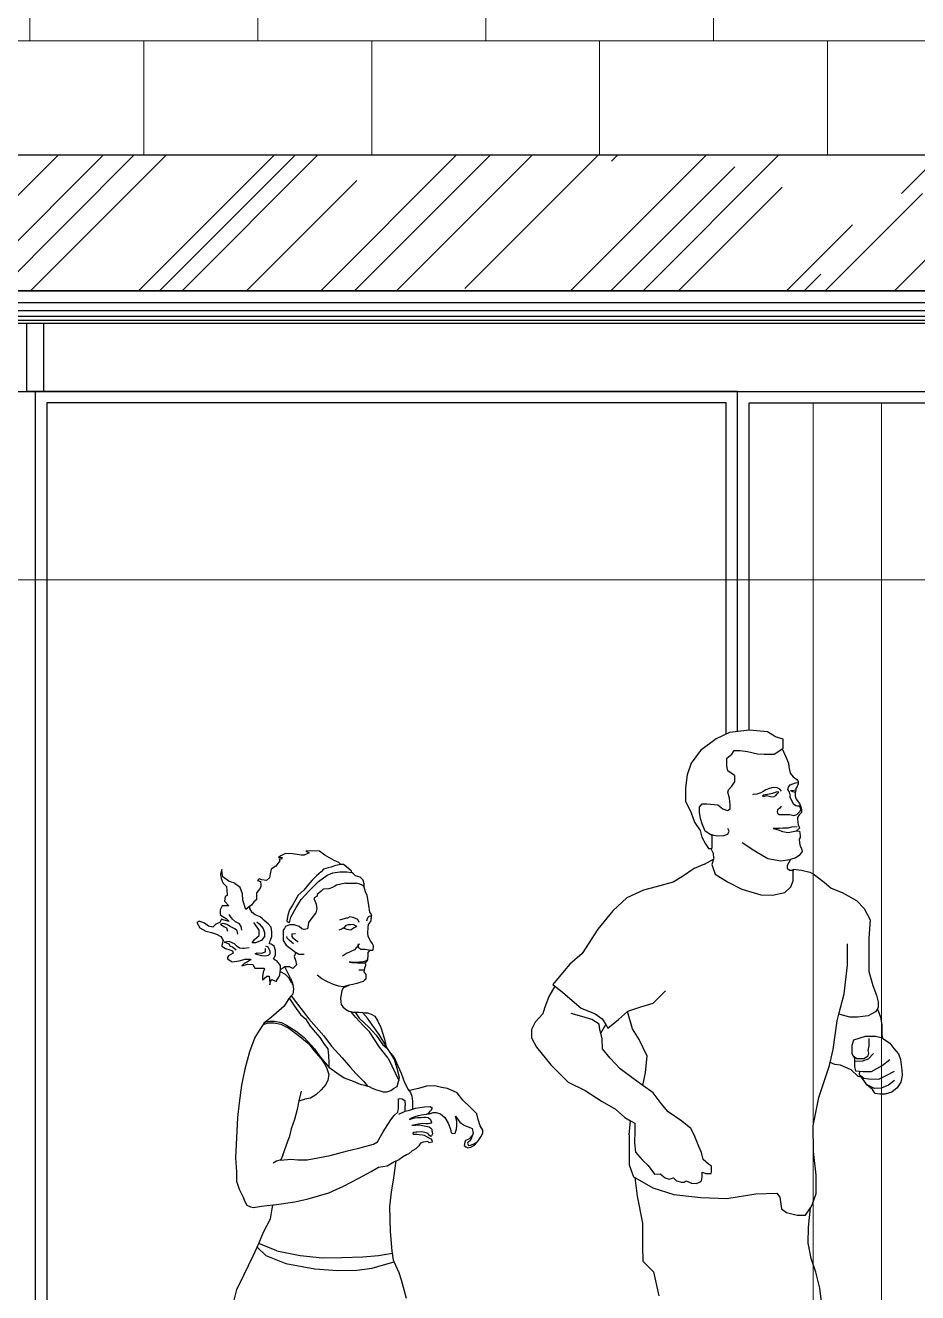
# Model space of a CAD drawing. Header units: metres. Extents: x 2494 to 3558, y 282 to 553.
# Drawn here: x 3112.365 to 3113.93, y 369.22 to 371.444 of the extents above; entities that cross this region are included whole.
import ezdxf

# ---------------------------------------------------------------- set-up
doc = ezdxf.new("R2010")
doc.units = ezdxf.units.M
doc.header["$LTSCALE"] = 7
doc.header["$MEASUREMENT"] = 0
doc.layers.add('HACH', color=251, linetype='Continuous', lineweight=5)
for name, color, linetype in [('HACHURA PISOS', 250, 'Continuous'), ('PENA 0.15', 7, 'Continuous'), ('PENA 01', 1, 'Continuous'), ('PENA 02', 2, 'Continuous'), ('PENA 03', 3, 'Continuous')]:
    doc.layers.add(name, color=color, linetype=linetype)

# ---------------------------------------------------------------- blocks, each defined once
blk = doc.blocks.new('joggers 03')
for p, q in [((13.849, 35.155), (12.771, 34.347)), ((14.773, 35.578), (13.849, 35.155)), ((16.159, 35.732), (14.773, 35.578)), ((17.391, 35.617), (16.159, 35.732)), ((17.937, 35.276), (17.391, 35.617)), ((18.47, 35.116), (17.937, 35.276)), ((18.47, 34.501), (18.47, 35.116)), ((12.771, 34.347), (12.116, 33.461)), ((14.927, 34.077), (15.081, 34.347)), ((15.081, 34.347), (15.505, 34.347)), ((15.505, 34.347), (16.005, 34.27)), ((16.005, 34.27), (16.698, 34.116)), ((17.853, 34.077), (18.238, 34.347)), ((18.238, 34.347), (18.406, 34.458)), ((18.406, 34.458), (18.47, 34.501)), ((18.406, 34.458), (18.665, 33.904)), ((12.116, 33.461), (11.847, 32.653)), ((14.581, 33.808), (14.927, 34.077)), ((14.581, 33.269), (14.581, 33.808)), ((14.658, 32.923), (14.581, 33.269)), ((16.698, 34.116), (17.16, 34.077)), ((17.16, 34.077), (17.853, 34.077)), ((18.665, 33.904), (18.837, 33.453)), ((18.837, 33.453), (18.877, 33.215)), ((11.847, 32.653), (11.731, 31.768)), ((15.12, 32.615), (14.658, 32.923)), ((15.12, 32.615), (15.12, 32.153)), ((18.877, 33.215), (18.97, 32.764)), ((18.97, 32.764), (19.156, 32.512)), ((19.156, 32.512), (19.421, 32.339)), ((11.731, 31.768), (11.731, 30.844)), ((14.658, 31.46), (14.696, 31.614)), ((14.696, 31.614), (14.927, 31.883)), ((14.927, 31.883), (15.12, 32.153)), ((17.285, 31.623), (17.099, 31.504)), ((17.524, 31.716), (17.285, 31.623)), ((17.789, 31.782), (17.524, 31.716)), ((18.055, 31.756), (17.789, 31.782)), ((18.24, 31.676), (18.055, 31.756)), ((18.36, 31.53), (18.24, 31.676)), ((18.798, 31.65), (18.837, 31.795)), ((18.904, 31.451), (18.798, 31.65)), ((18.837, 31.795), (18.97, 31.968)), ((18.97, 31.968), (19.143, 32.034)), ((18.983, 31.583), (19.113, 31.509)), ((18.983, 31.583), (19.103, 31.583)), ((19.103, 31.583), (19.342, 31.616)), ((19.143, 32.034), (19.328, 32.1)), ((19.342, 31.616), (19.324, 31.48)), ((19.328, 32.1), (19.501, 32.135)), ((19.355, 31.716), (19.342, 31.616)), ((19.342, 31.616), (19.395, 31.623)), ((19.435, 31.849), (19.355, 31.716)), ((19.421, 32.339), (19.501, 32.207)), ((19.501, 32.047), (19.435, 31.849)), ((19.501, 32.207), (19.501, 32.135)), ((19.501, 32.135), (19.527, 32.14)), ((19.501, 32.135), (19.501, 32.047)), ((11.731, 30.844), (12.116, 30.036)), ((12.694, 30.421), (12.887, 30.652)), ((12.887, 30.652), (13.195, 30.652)), ((13.195, 30.652), (13.965, 30.575)), ((14.773, 31.037), (14.658, 31.46)), ((14.812, 30.575), (14.773, 31.037)), ((16.396, 31.305), (16.356, 31.278)), ((16.662, 31.318), (16.396, 31.305)), ((16.94, 31.411), (16.662, 31.318)), ((17.099, 31.504), (16.94, 31.411)), ((17.104, 31.248), (17.043, 31.187)), ((17.043, 31.187), (17.194, 31.187)), ((17.524, 31.318), (17.104, 31.248)), ((17.194, 31.187), (17.333, 31.233)), ((17.333, 31.233), (17.607, 31.15)), ((17.63, 31.345), (17.524, 31.318)), ((17.607, 31.15), (17.818, 31.13)), ((17.869, 31.411), (17.63, 31.345)), ((17.818, 31.13), (17.978, 31.233)), ((18.041, 31.477), (17.869, 31.411)), ((17.978, 31.233), (18.061, 31.356)), ((18.174, 31.451), (18.041, 31.477)), ((18.061, 31.356), (18.174, 31.451)), ((18.983, 31.185), (18.904, 31.451)), ((19.182, 30.642), (18.93, 31.159)), ((19.113, 31.509), (19.242, 31.48)), ((19.242, 31.48), (19.324, 31.48)), ((19.315, 31.411), (19.302, 31.185)), ((19.302, 31.185), (19.381, 30.986)), ((19.324, 31.48), (19.315, 31.411)), ((19.381, 30.986), (19.594, 30.681)), ((19.594, 30.681), (19.7, 30.456)), ((12.116, 30.036), (12.348, 29.382)), ((12.694, 30.074), (12.694, 30.421)), ((12.771, 29.651), (12.694, 30.074)), ((13.965, 30.575), (14.311, 30.305)), ((14.311, 30.305), (14.619, 30.19)), ((14.619, 30.19), (14.812, 30.305)), ((14.812, 30.305), (14.812, 30.575)), ((18.081, 30.23), (18.055, 30.098)), ((18.055, 30.098), (18.081, 30.005)), ((18.081, 30.005), (18.201, 29.925)), ((18.227, 30.323), (18.094, 30.244)), ((18.201, 29.925), (18.307, 29.925)), ((18.347, 30.482), (18.227, 30.323)), ((18.307, 29.925), (18.479, 29.925)), ((18.479, 29.925), (18.665, 29.925)), ((18.665, 29.925), (18.944, 29.925)), ((18.944, 29.925), (19.209, 29.846)), ((19.355, 30.509), (19.182, 30.642)), ((19.209, 29.846), (19.421, 29.925)), ((19.435, 30.482), (19.355, 30.509)), ((19.421, 29.925), (19.567, 30.058)), ((19.607, 30.482), (19.435, 30.482)), ((19.58, 29.886), (19.474, 29.7)), ((19.567, 30.058), (19.66, 30.138)), ((19.74, 30.058), (19.58, 29.886)), ((19.673, 30.363), (19.607, 30.482)), ((19.66, 30.138), (19.687, 30.27)), ((19.687, 30.27), (19.673, 30.363)), ((19.7, 30.456), (19.74, 30.23)), ((19.74, 30.23), (19.74, 30.058)), ((12.348, 29.382), (12.733, 28.804)), ((12.887, 29.266), (12.771, 29.651)), ((13.079, 28.766), (12.887, 29.266)), ((14.738, 28.769), (14.658, 28.955)), ((18.227, 28.944), (17.776, 28.944)), ((17.776, 28.944), (18.121, 28.864)), ((18.453, 28.971), (18.227, 28.944)), ((18.798, 28.971), (18.453, 28.971)), ((19.05, 29.037), (18.798, 28.971)), ((19.44, 29.06), (19.05, 29.037)), ((19.406, 28.795), (19.594, 28.971)), ((19.474, 29.7), (19.474, 29.567)), ((19.474, 29.567), (19.514, 29.196)), ((19.514, 29.196), (19.567, 29.103)), ((19.567, 29.103), (19.594, 28.971)), ((12.733, 28.804), (12.848, 28.342)), ((12.848, 28.342), (13.118, 27.881)), ((13.541, 28.458), (13.079, 28.766)), ((13.437, 28.57), (13.663, 28.491)), ((13.541, 28.458), (13.541, 27.573)), ((13.663, 28.491), (13.968, 28.438)), ((13.968, 28.438), (14.366, 28.477)), ((14.366, 28.477), (14.658, 28.557)), ((14.658, 28.557), (14.738, 28.769)), ((18.121, 28.864), (18.426, 28.745)), ((18.426, 28.745), (18.811, 28.679)), ((18.811, 28.679), (19.406, 28.795)), ((19.406, 28.795), (19.421, 28.798)), ((19.421, 28.798), (19.461, 28.798)), ((19.461, 28.798), (19.594, 28.758)), ((19.66, 28.321), (19.58, 28.215)), ((19.58, 28.215), (19.607, 27.949)), ((19.594, 28.758), (19.634, 28.639)), ((19.634, 28.639), (19.66, 28.44)), ((19.66, 28.44), (19.66, 28.321)), ((-15.917, 27.227), (-16.224, 27.065)), ((-15.431, 27.211), (-15.917, 27.227)), ((-15.107, 27.162), (-15.431, 27.211)), ((-14.831, 27.114), (-15.107, 27.162)), ((-14.281, 27.276), (-14.605, 27.114)), ((-14.151, 27.405), (-14.491, 27.389)), ((-14.491, 27.389), (-14.281, 27.276)), ((-13.552, 27.373), (-14.151, 27.405)), ((-13.18, 27.114), (-13.552, 27.373)), ((13.118, 27.881), (13.31, 27.573)), ((13.31, 27.573), (13.477, 27.573)), ((13.477, 27.573), (13.57, 27.377)), ((13.477, 27.573), (13.541, 27.573)), ((13.57, 27.377), (13.663, 27.191)), ((13.695, 26.918), (13.663, 27.191)), ((16.516, 27.392), (15.653, 27.949)), ((17.405, 26.862), (16.516, 27.392)), ((19.779, 27.366), (19.58, 27.087)), ((19.607, 27.949), (19.66, 27.724)), ((19.66, 27.724), (19.74, 27.578)), ((19.74, 27.578), (19.779, 27.366)), ((-16.581, 26.353), (-16.888, 26.142)), ((-16.305, 26.725), (-16.581, 26.353)), ((-16.224, 27.065), (-16.386, 26.952)), ((-16.386, 26.952), (-16.127, 26.952)), ((-16.192, 26.838), (-16.354, 26.806)), ((-16.354, 26.806), (-16.305, 26.725)), ((-16.127, 26.952), (-16.192, 26.838)), ((-14.605, 27.114), (-14.831, 27.114)), ((-12.555, 26.743), (-13.18, 27.114)), ((-12.742, 26.288), (-12.969, 26.239)), ((-12.516, 26.369), (-12.742, 26.288)), ((-12.231, 26.611), (-12.555, 26.743)), ((-12.419, 26.383), (-12.516, 26.369)), ((-12.079, 26.47), (-12.419, 26.383)), ((-12.079, 26.47), (-12.231, 26.611)), ((-11.907, 26.47), (-12.079, 26.47)), ((-11.684, 26.298), (-11.907, 26.47)), ((-11.34, 25.994), (-11.684, 26.298)), ((13.04, 26.487), (12.336, 26.181)), ((13.04, 26.487), (13.666, 26.83)), ((13.666, 26.83), (13.541, 26.457)), ((13.541, 26.457), (13.772, 25.802)), ((13.695, 26.918), (13.666, 26.83)), ((18.32, 26.689), (17.405, 26.862)), ((18.93, 26.782), (18.32, 26.689)), ((18.978, 26.798), (18.758, 26.398)), ((18.758, 26.398), (18.758, 26.199)), ((18.978, 26.798), (18.93, 26.782)), ((19.355, 26.928), (18.978, 26.798)), ((19.58, 27.087), (19.355, 26.928)), ((-20.306, 26.11), (-20.387, 25.77)), ((-20.387, 25.77), (-20.354, 25.495)), ((-20.354, 25.495), (-20.241, 25.203)), ((-20.289, 25.835), (-20.306, 26.11)), ((-20.225, 25.608), (-20.289, 25.835)), ((-19.804, 25.3), (-20.225, 25.608)), ((-17.731, 25.479), (-17.844, 25.349)), ((-17.536, 25.414), (-17.731, 25.479)), ((-17.228, 25.365), (-17.536, 25.414)), ((-17.002, 25.543), (-17.228, 25.365)), ((-16.969, 25.819), (-17.002, 25.543)), ((-16.888, 26.142), (-16.969, 25.819)), ((-13.763, 25.689), (-14.054, 25.381)), ((-13.439, 25.964), (-13.763, 25.689)), ((-13.633, 25.3), (-13.034, 25.738)), ((-13.277, 26.142), (-13.439, 25.964)), ((-12.969, 26.239), (-13.277, 26.142)), ((-13.034, 25.738), (-12.629, 25.899)), ((-12.629, 25.899), (-12.143, 25.948)), ((-12.143, 25.948), (-11.673, 25.964)), ((-11.673, 25.964), (-11.318, 25.913)), ((-11.318, 25.913), (-11.34, 25.994)), ((-11.31, 25.883), (-11.318, 25.913)), ((-11.208, 25.822), (-11.31, 25.883)), ((-11.067, 25.68), (-11.208, 25.822)), ((-10.753, 25.599), (-11.067, 25.68)), ((-10.55, 25.377), (-10.753, 25.599)), ((11.51, 25.63), (10.867, 25.232)), ((12.336, 26.181), (11.51, 25.63)), ((13.772, 25.802), (14.619, 25.263)), ((18.758, 26.199), (18.917, 26.079)), ((18.917, 26.079), (19.179, 26.068)), ((19.163, 25.956), (19.179, 26.068)), ((19.163, 25.34), (19.163, 25.956)), ((19.179, 26.068), (19.189, 26.142)), ((19.189, 26.142), (19.753, 26.079)), ((19.753, 26.079), (20.327, 25.925)), ((20.327, 25.925), (20.541, 25.813)), ((20.541, 25.813), (21.306, 25.232)), ((-20.241, 25.203), (-19.982, 24.944)), ((-19.982, 24.944), (-19.933, 24.394)), ((-19.48, 25.203), (-19.804, 25.3)), ((-19.042, 24.863), (-19.48, 25.203)), ((-18.88, 24.426), (-19.042, 24.863)), ((-17.698, 24.75), (-17.892, 24.54)), ((-17.892, 24.054), (-17.892, 24.54)), ((-17.844, 25.349), (-17.633, 25.3)), ((-17.617, 24.912), (-17.698, 24.75)), ((-17.633, 25.3), (-17.617, 25.058)), ((-17.617, 25.058), (-17.617, 24.912)), ((-14.637, 24.701), (-15.042, 24.345)), ((-14.831, 24.054), (-14.281, 24.637)), ((-14.362, 25.025), (-14.637, 24.701)), ((-14.054, 25.381), (-14.362, 25.025)), ((-14.281, 24.637), (-13.633, 25.3)), ((-13.439, 24.62), (-13.714, 24.394)), ((-13.293, 24.75), (-13.439, 24.62)), ((-12.904, 24.782), (-13.293, 24.75)), ((-12.661, 24.88), (-12.904, 24.782)), ((-12.499, 24.977), (-12.661, 24.88)), ((-12.386, 25.025), (-12.499, 24.977)), ((-12.078, 25.106), (-12.386, 25.025)), ((-11.738, 25.171), (-12.078, 25.106)), ((-11.738, 25.171), (-11.026, 25.171)), ((-10.831, 25.122), (-11.026, 25.171)), ((-10.54, 25.009), (-10.831, 25.122)), ((-10.479, 25.124), (-10.55, 25.377)), ((-10.479, 24.926), (-10.54, 25.009)), ((-10.479, 24.926), (-10.479, 25.124)), ((-10.479, 24.901), (-10.479, 24.926)), ((-10.368, 24.577), (-10.479, 24.901)), ((-10.267, 24.314), (-10.368, 24.577)), ((8.815, 24.681), (7.683, 24.161)), ((9.703, 24.926), (8.815, 24.681)), ((10.867, 25.232), (9.703, 24.926)), ((14.619, 25.263), (15.62, 24.763)), ((15.62, 24.763), (16.929, 24.378)), ((17.738, 24.34), (18.585, 24.532)), ((18.585, 24.532), (19.009, 24.917)), ((19.009, 24.917), (19.163, 25.34)), ((21.306, 25.232), (21.796, 24.834)), ((21.796, 24.834), (22.562, 24.528)), ((22.562, 24.528), (23.541, 23.977)), ((-20.079, 24.264), (-20.127, 23.941)), ((-20.127, 23.941), (-19.82, 23.601)), ((-19.933, 24.313), (-20.079, 24.264)), ((-19.933, 24.394), (-19.933, 24.313)), ((-18.864, 23.989), (-18.88, 24.426)), ((-18.637, 23.358), (-18.864, 23.989)), ((-18.265, 23.665), (-18.362, 23.585)), ((-18.087, 23.876), (-18.265, 23.665)), ((-17.892, 24.054), (-18.087, 23.876)), ((-15.415, 23.649), (-15.625, 23.325)), ((-15.042, 24.345), (-15.415, 23.649)), ((-15.172, 23.503), (-14.831, 24.054)), ((-13.714, 24.281), (-13.925, 24.151)), ((-13.925, 24.151), (-13.925, 24.07)), ((-13.925, 24.07), (-13.844, 23.827)), ((-13.844, 23.827), (-13.795, 23.73)), ((-13.795, 23.73), (-13.73, 23.406)), ((-13.714, 24.394), (-13.714, 24.281)), ((-10.226, 24.061), (-10.267, 24.314)), ((-10.145, 23.636), (-10.226, 24.061)), ((7.683, 24.161), (6.703, 23.273)), ((16.929, 24.378), (17.738, 24.34)), ((23.541, 23.977), (24.062, 23.426)), ((-20.273, 23.601), (-20.419, 23.325)), ((-20.419, 23.325), (-20.419, 23.002)), ((-20.419, 23.002), (-20.289, 22.888)), ((-20.289, 22.888), (-20.014, 22.726)), ((-19.82, 23.601), (-20.273, 23.601)), ((-19.706, 22.872), (-19.804, 23.002)), ((-19.577, 22.678), (-19.706, 22.872)), ((-18.362, 23.585), (-18.637, 23.358)), ((-18.362, 23.422), (-18.362, 23.585)), ((-18.2, 23.147), (-18.362, 23.422)), ((-18.006, 22.985), (-18.2, 23.147)), ((-17.65, 22.84), (-18.006, 22.985)), ((-17.488, 22.71), (-17.65, 22.84)), ((-15.738, 22.969), (-15.803, 22.581)), ((-15.625, 23.325), (-15.738, 22.969)), ((-15.641, 22.451), (-15.528, 22.823)), ((-15.528, 22.823), (-15.172, 23.503)), ((-14.054, 22.791), (-14.313, 22.451)), ((-13.811, 23.131), (-14.054, 22.791)), ((-13.73, 23.406), (-13.811, 23.131)), ((-11.463, 22.84), (-11.625, 22.759)), ((-11.236, 22.791), (-11.463, 22.84)), ((-11.074, 22.743), (-11.236, 22.791)), ((-10.297, 22.564), (-10.216, 22.791)), ((-10.216, 22.791), (-10.119, 22.888)), ((-10.074, 23.18), (-10.145, 23.636)), ((-10.119, 22.888), (-9.955, 22.935)), ((-9.943, 22.978), (-10.074, 23.18)), ((-9.983, 22.836), (-10.034, 22.492)), ((-9.983, 22.836), (-9.943, 22.978)), ((6.703, 23.273), (5.662, 21.988)), ((24.062, 23.426), (24.49, 22.631)), ((-21.877, 22.548), (-22.039, 22.451)), ((-22.039, 22.451), (-21.828, 22.079)), ((-21.504, 22.403), (-21.877, 22.548)), ((-21.828, 22.079), (-21.407, 21.852)), ((-21.229, 22.192), (-21.504, 22.403)), ((-20.937, 22.127), (-21.229, 22.192)), ((-20.711, 22.338), (-20.937, 22.127)), ((-20.451, 22.467), (-20.711, 22.338)), ((-20.338, 22.678), (-20.451, 22.467)), ((-20.192, 22.386), (-20.387, 22.338)), ((-20.387, 22.338), (-20.16, 22.176)), ((-20.144, 22.629), (-20.338, 22.678)), ((-19.949, 22.322), (-20.192, 22.386)), ((-20.16, 22.176), (-19.982, 22.079)), ((-19.804, 22.516), (-20.144, 22.629)), ((-20.014, 22.726), (-19.804, 22.516)), ((-19.982, 22.079), (-19.917, 21.852)), ((-19.739, 22.176), (-19.949, 22.322)), ((-19.415, 22.014), (-19.739, 22.176)), ((-19.35, 22.5), (-19.577, 22.678)), ((-19.237, 21.884), (-19.415, 22.014)), ((-19.091, 22.354), (-19.35, 22.5)), ((-18.961, 22.176), (-19.091, 22.354)), ((-18.929, 21.917), (-18.961, 22.176)), ((-17.828, 22.063), (-18.087, 22.451)), ((-17.892, 22.5), (-17.714, 22.37)), ((-17.714, 21.917), (-17.828, 22.063)), ((-17.731, 21.561), (-17.714, 21.917)), ((-17.714, 22.37), (-17.455, 22.046)), ((-17.374, 22.597), (-17.488, 22.71)), ((-17.455, 22.046), (-17.358, 21.755)), ((-17.099, 22.354), (-17.374, 22.597)), ((-16.888, 22.127), (-17.099, 22.354)), ((-16.84, 21.804), (-16.888, 22.127)), ((-15.965, 22.046), (-16.062, 21.917)), ((-16.062, 21.917), (-16.062, 21.221)), ((-15.9, 22.176), (-15.965, 22.046)), ((-15.641, 22.305), (-15.9, 22.176)), ((-15.803, 22.581), (-15.803, 22.532)), ((-15.803, 22.532), (-15.641, 22.451)), ((-15.317, 22.289), (-15.641, 22.305)), ((-14.961, 22.176), (-15.317, 22.289)), ((-14.767, 22.014), (-14.961, 22.176)), ((-14.605, 21.982), (-14.767, 22.014)), ((-14.378, 22.014), (-14.605, 21.982)), ((-14.362, 22.144), (-14.378, 22.014)), ((-14.313, 22.451), (-14.362, 22.144)), ((-12.078, 21.965), (-12.224, 21.933)), ((-11.949, 22.678), (-12.175, 22.613)), ((-11.981, 22.03), (-12.078, 21.965)), ((-11.928, 22.06), (-11.981, 22.03)), ((-11.69, 22.759), (-11.949, 22.678)), ((-11.868, 22.095), (-11.928, 22.06)), ((-11.657, 21.965), (-11.928, 22.06)), ((-11.738, 22.241), (-11.868, 22.095)), ((-11.576, 22.305), (-11.738, 22.241)), ((-11.625, 22.759), (-11.69, 22.759)), ((-11.528, 21.949), (-11.657, 21.965)), ((-11.382, 22.305), (-11.576, 22.305)), ((-11.382, 21.933), (-11.528, 21.949)), ((-11.236, 22.322), (-11.382, 22.305)), ((-11.268, 22.03), (-11.382, 21.933)), ((-11.155, 22.095), (-11.268, 22.03)), ((-11.026, 22.208), (-11.236, 22.322)), ((-10.977, 22.176), (-11.155, 22.095)), ((-10.912, 22.662), (-11.074, 22.743)), ((-10.977, 22.176), (-11.026, 22.208)), ((-10.815, 22.467), (-10.912, 22.662)), ((-10.226, 21.733), (-10.186, 22.118)), ((-10.186, 22.118), (-10.176, 22.32)), ((-10.176, 22.32), (-10.034, 22.492)), ((5.662, 21.988), (4.591, 20.305)), ((24.49, 22.631), (24.399, 21.376)), ((-21.407, 21.852), (-21.018, 21.771)), ((-21.018, 21.771), (-20.678, 21.658)), ((-20.678, 21.658), (-20.37, 21.496)), ((-20.37, 21.496), (-20.208, 21.221)), ((-20.208, 21.221), (-20.306, 20.865)), ((-19.804, 21.14), (-20.144, 21.107)), ((-20.144, 21.107), (-19.982, 21.059)), ((-19.982, 21.059), (-19.82, 20.978)), ((-19.431, 20.978), (-19.804, 21.14)), ((-19.204, 21.642), (-19.237, 21.884)), ((-18.216, 21.059), (-18.054, 21.285)), ((-17.973, 21.059), (-18.216, 21.059)), ((-18.054, 21.285), (-17.731, 21.561)), ((-17.569, 21.221), (-17.973, 21.059)), ((-17.439, 21.383), (-17.569, 21.221)), ((-17.358, 21.48), (-17.439, 21.383)), ((-17.358, 21.755), (-17.358, 21.48)), ((-17.002, 20.978), (-16.986, 21.14)), ((-16.986, 21.14), (-16.953, 21.237)), ((-16.953, 21.237), (-16.856, 21.48)), ((-16.856, 21.48), (-16.84, 21.804)), ((-16.062, 21.221), (-15.868, 20.881)), ((-15.787, 21.366), (-15.803, 21.48)), ((-15.625, 21.205), (-15.787, 21.366)), ((-15.35, 20.994), (-15.625, 21.205)), ((-15.22, 21.674), (-15.463, 21.658)), ((-15.463, 21.658), (-15.463, 21.48)), ((-15.463, 21.48), (-15.415, 21.415)), ((-15.415, 21.415), (-15.204, 21.253)), ((-15.204, 21.253), (-15.123, 21.188)), ((-15.123, 21.188), (-15.042, 21.091)), ((-10.206, 21.48), (-10.226, 21.733)), ((-10.044, 21.187), (-10.206, 21.48)), ((-9.922, 21.035), (-10.044, 21.187)), ((-9.831, 20.853), (-9.922, 21.035)), ((24.399, 21.376), (24.399, 19.081)), ((-20.306, 20.865), (-20.306, 20.816)), ((-20.306, 20.816), (-20.046, 20.654)), ((-20.046, 20.654), (-19.755, 20.557)), ((-19.836, 20.152), (-19.917, 20.039)), ((-19.528, 20.346), (-19.836, 20.152)), ((-19.82, 20.978), (-19.723, 20.832)), ((-19.755, 20.557), (-19.577, 20.492)), ((-19.723, 20.832), (-19.577, 20.767)), ((-19.577, 20.767), (-19.318, 20.557)), ((-19.577, 20.492), (-19.528, 20.346)), ((-19.253, 20.8), (-19.431, 20.978)), ((-19.091, 20.686), (-19.253, 20.8)), ((-18.864, 20.654), (-19.091, 20.686)), ((-18.751, 20.654), (-18.864, 20.654)), ((-18.427, 20.703), (-18.751, 20.654)), ((-18.006, 20.298), (-17.86, 20.363)), ((-17.876, 20.249), (-18.006, 20.298)), ((-17.552, 20.152), (-17.876, 20.249)), ((-17.86, 20.363), (-17.569, 20.346)), ((-17.569, 20.346), (-17.293, 20.427)), ((-17.277, 20.12), (-17.552, 20.152)), ((-17.293, 20.848), (-17.115, 20.784)), ((-17.293, 20.476), (-17.293, 20.654)), ((-17.293, 20.427), (-17.293, 20.476)), ((-17.099, 20.185), (-17.277, 20.12)), ((-17.115, 20.784), (-16.986, 20.508)), ((-16.986, 20.282), (-17.099, 20.185)), ((-16.905, 20.962), (-17.002, 20.978)), ((-16.986, 20.508), (-16.986, 20.282)), ((-16.678, 20.816), (-16.905, 20.962)), ((-16.726, 19.942), (-16.597, 20.201)), ((-16.597, 20.525), (-16.678, 20.816)), ((-16.597, 20.201), (-16.597, 20.525)), ((-15.868, 20.881), (-15.496, 20.606)), ((-15.496, 20.606), (-15.182, 20.386)), ((-15.182, 20.386), (-15.301, 20.104)), ((-15.182, 20.386), (-15.172, 20.379)), ((-15.172, 20.379), (-14.977, 20.266)), ((-14.977, 20.266), (-14.702, 20.266)), ((-14.702, 20.266), (-14.605, 20.266)), ((-11.69, 20.314), (-11.965, 20.12)), ((-11.43, 20.427), (-11.69, 20.314)), ((-11.139, 20.557), (-11.43, 20.427)), ((-11.026, 20.703), (-11.139, 20.557)), ((-10.928, 20.784), (-11.026, 20.703)), ((-10.896, 20.978), (-10.928, 20.784)), ((-10.799, 20.962), (-10.88, 20.881)), ((-10.88, 20.881), (-10.88, 20.767)), ((-10.88, 20.767), (-10.88, 20.719)), ((-10.88, 20.719), (-10.815, 20.703)), ((-10.815, 20.703), (-10.734, 20.622)), ((-10.734, 20.622), (-10.669, 20.622)), ((-10.669, 20.622), (-10.604, 20.622)), ((-10.604, 20.622), (-10.41, 20.622)), ((-10.41, 20.622), (-10.135, 20.557)), ((-10.213, 19.88), (-10.184, 20.212)), ((-10.199, 20.386), (-10.054, 20.539)), ((-10.184, 20.212), (-10.199, 20.386)), ((-10.054, 20.539), (-9.882, 20.549)), ((-9.882, 20.549), (-9.841, 20.589)), ((-9.841, 20.589), (-9.831, 20.741)), ((-9.831, 20.741), (-9.831, 20.853)), ((4.591, 20.305), (3.738, 19.569)), ((22.931, 19.509), (22.931, 20.978)), ((-19.917, 20.039), (-19.917, 19.958)), ((-19.917, 19.958), (-19.723, 19.828)), ((-19.723, 19.828), (-19.593, 19.731)), ((-19.593, 19.731), (-19.107, 19.812)), ((-19.107, 19.812), (-18.702, 19.926)), ((-18.767, 19.634), (-18.913, 19.456)), ((-18.913, 19.456), (-18.508, 19.586)), ((-18.524, 19.747), (-18.767, 19.634)), ((-18.702, 19.926), (-18.378, 19.926)), ((-18.281, 19.893), (-18.524, 19.747)), ((-18.508, 19.586), (-18.168, 19.553)), ((-18.378, 19.926), (-18.281, 19.893)), ((-18.168, 19.553), (-18.022, 19.294)), ((-18.022, 19.294), (-17.407, 19.294)), ((-17.407, 19.294), (-17.358, 19.246)), ((-16.613, 19.861), (-16.726, 19.942)), ((-16.5, 19.812), (-16.613, 19.861)), ((-16.257, 19.488), (-16.5, 19.812)), ((-16.257, 19.202), (-16.257, 19.488)), ((-16.079, 19.294), (-16.257, 19.202)), ((-15.949, 19.391), (-16.079, 19.294)), ((-15.641, 19.391), (-15.949, 19.391)), ((-15.555, 18.603), (-15.949, 19.391)), ((-15.398, 19.278), (-15.641, 19.391)), ((-15.155, 19.521), (-15.398, 19.278)), ((-15.301, 20.104), (-15.22, 19.845)), ((-15.22, 19.845), (-15.155, 19.521)), ((-11.268, 19.683), (-11.511, 19.731)), ((-11.511, 19.731), (-11.317, 19.683)), ((-11.317, 19.683), (-10.928, 19.667)), ((-11.026, 19.683), (-11.268, 19.683)), ((-10.799, 19.715), (-11.026, 19.683)), ((-10.928, 19.667), (-10.572, 19.667)), ((-10.54, 19.731), (-10.799, 19.715)), ((-10.572, 19.667), (-10.459, 19.667)), ((-10.362, 19.796), (-10.54, 19.731)), ((-10.451, 19.269), (-10.492, 19.04)), ((-10.451, 19.269), (-10.415, 19.317)), ((-10.444, 19.678), (-10.314, 19.736)), ((-10.357, 19.577), (-10.444, 19.678)), ((-10.415, 19.317), (-10.357, 19.491)), ((-10.248, 19.877), (-10.362, 19.796)), ((-10.357, 19.491), (-10.357, 19.577)), ((-10.314, 19.736), (-10.213, 19.88)), ((3.738, 19.569), (3.335, 19.111)), ((22.686, 17.52), (22.931, 19.509)), ((-17.455, 19.035), (-17.504, 18.728)), ((-17.504, 18.485), (-17.228, 18.728)), ((-17.504, 18.728), (-17.504, 18.485)), ((-17.358, 19.246), (-17.455, 19.035)), ((-17.228, 18.728), (-17.196, 18.744)), ((-17.196, 18.744), (-17.034, 18.744)), ((-17.034, 18.744), (-16.986, 18.323)), ((-16.986, 18.145), (-16.953, 18.388)), ((-16.953, 18.388), (-16.84, 18.517)), ((-16.84, 18.517), (-16.807, 18.485)), ((-16.807, 18.485), (-16.532, 18.371)), ((-16.532, 18.371), (-16.516, 18.468)), ((-16.516, 18.468), (-16.37, 18.679)), ((-16.37, 18.679), (-16.305, 18.841)), ((-16.305, 18.841), (-16.274, 19.062)), ((-16.274, 19.062), (-16.257, 19.181)), ((-16.257, 19.051), (-16.274, 19.062)), ((-16.257, 19.181), (-16.257, 19.202)), ((-15.917, 18.873), (-16.257, 19.051)), ((-15.674, 18.63), (-15.917, 18.873)), ((-15.463, 18.274), (-15.674, 18.63)), ((-15.555, 18.603), (-15.43, 18.269)), ((-13.398, 18.563), (-13.726, 18.808)), ((-13.06, 18.389), (-13.398, 18.563)), ((-12.579, 18.184), (-13.06, 18.389)), ((-10.507, 19.165), (-10.831, 19.165)), ((-10.449, 18.481), (-10.531, 18.378)), ((-10.492, 19.04), (-10.367, 18.859)), ((-10.367, 18.552), (-10.449, 18.481)), ((-10.367, 18.859), (-10.367, 18.552)), ((3.335, 19.111), (2.57, 18.162)), ((24.399, 19.081), (24.674, 18.101)), ((-16.986, 18.323), (-16.986, 18.145)), ((-15.463, 18.274), (-15.405, 18.144)), ((-15.43, 18.269), (-15.405, 18.144)), ((-15.346, 17.853), (-15.409, 17.499)), ((-15.405, 18.144), (-15.346, 17.853)), ((-12.231, 18.051), (-12.579, 18.184)), ((-11.914, 18.01), (-12.231, 18.051)), ((-12.016, 17.733), (-12.098, 17.232)), ((-11.914, 17.948), (-12.016, 17.733)), ((-11.914, 17.948), (-11.504, 18.133)), ((-11.504, 18.133), (-11.914, 18.01)), ((-11.258, 18.184), (-11.504, 18.133)), ((-10.982, 18.235), (-11.258, 18.184)), ((-10.767, 18.307), (-10.982, 18.235)), ((-10.531, 18.378), (-10.767, 18.307)), ((2.707, 18.058), (2.294, 17.336)), ((2.57, 18.162), (2.707, 18.058)), ((2.707, 18.058), (3.09, 17.765)), ((3.09, 17.765), (4.529, 16.54)), ((9.489, 16.877), (10.346, 17.734)), ((22.32, 16.125), (22.686, 17.52)), ((24.674, 18.101), (24.919, 17.428)), ((-15.992, 16.687), (-16.721, 16.062)), ((-15.68, 17.207), (-15.992, 16.687)), ((-15.52, 17.38), (-15.68, 17.207)), ((-15.657, 17.226), (-15.68, 17.207)), ((-15.657, 17.226), (-15.29, 16.676)), ((-15.409, 17.499), (-15.52, 17.38)), ((-15.52, 17.38), (-15.088, 16.804)), ((-15.29, 16.676), (-14.867, 16.106)), ((-15.088, 16.804), (-14.298, 15.794)), ((-12.098, 17.232), (-12.088, 16.986)), ((-12.088, 16.986), (-12.057, 16.782)), ((-12.057, 16.782), (-11.955, 16.628)), ((2.294, 17.336), (1.988, 16.54)), ((8.632, 16.632), (9.489, 16.877)), ((24.919, 17.428), (25.041, 16.969)), ((25.041, 16.969), (25.041, 16.602)), ((-17.013, 15.791), (-17.304, 15.581)), ((-16.721, 16.062), (-17.013, 15.791)), ((-14.867, 16.106), (-14.518, 15.813)), ((-14.518, 15.813), (-14.206, 15.298)), ((-14.298, 15.794), (-13.251, 14.637)), ((-11.955, 16.628), (-11.76, 16.464)), ((-11.76, 16.464), (-11.535, 16.331)), ((-11.535, 16.331), (-11.395, 16.302)), ((-11.047, 15.886), (-11.395, 16.302)), ((-11.395, 16.302), (-11.197, 16.26)), ((-11.197, 16.26), (-11.103, 16.26)), ((-11.103, 16.26), (-10.808, 15.849)), ((-11.103, 16.26), (-10.818, 16.26)), ((-10.551, 15.335), (-11.047, 15.886)), ((-10.818, 16.26), (-10.586, 16.23)), ((-10.808, 15.849), (-10.147, 15.225)), ((-10.238, 15.849), (-10.586, 16.23)), ((-10.586, 16.23), (-10.501, 16.219)), ((-10.501, 16.219), (-10.234, 16.219)), ((-9.926, 15.39), (-10.238, 15.849)), ((-10.234, 16.219), (-9.989, 16.116)), ((-9.989, 16.116), (-9.733, 15.983)), ((-9.733, 15.983), (-9.518, 15.635)), ((1.866, 16.143), (1.345, 15.561)), ((1.988, 16.54), (1.866, 16.143)), ((4.56, 15.959), (3.825, 16.173)), ((4.529, 16.54), (5.478, 16.143)), ((5.264, 15.745), (4.56, 15.959)), ((5.478, 16.143), (5.968, 15.806)), ((5.968, 15.806), (6.219, 15.401)), ((7.101, 15.745), (7.712, 16.298)), ((7.712, 16.298), (7.744, 16.326)), ((8.074, 15.102), (7.712, 16.298)), ((7.744, 16.326), (8.632, 16.632)), ((22.196, 15.653), (22.32, 16.125)), ((23.082, 15.928), (22.32, 16.125)), ((23.603, 15.928), (23.082, 15.928)), ((24.337, 16.02), (23.603, 15.928)), ((24.858, 16.296), (24.337, 16.02)), ((24.982, 16.502), (24.858, 16.296)), ((25.041, 16.602), (24.982, 16.502)), ((25.011, 16.418), (24.982, 16.502)), ((25.011, 16.418), (25.195, 15.928)), ((25.195, 15.928), (25.286, 15.378)), ((-17.68, 15.062), (-18.034, 14.521)), ((-17.451, 15.421), (-17.68, 15.062)), ((-17.388, 15.521), (-17.451, 15.421)), ((-17.451, 15.421), (-17.108, 15.516)), ((-17.304, 15.581), (-17.388, 15.521)), ((-17.304, 15.581), (-17.255, 15.592)), ((-17.255, 15.592), (-16.98, 15.647)), ((-17.108, 15.516), (-16.704, 15.534)), ((-16.98, 15.647), (-16.667, 15.647)), ((-16.704, 15.534), (-16.226, 15.424)), ((-16.667, 15.647), (-16.171, 15.537)), ((-16.226, 15.424), (-15.675, 15.149)), ((-16.171, 15.537), (-15.841, 15.372)), ((-15.841, 15.372), (-15.161, 14.95)), ((-15.675, 15.149), (-15.032, 14.672)), ((-15.161, 14.95), (-14.61, 14.509)), ((-14.206, 15.298), (-13.857, 14.876)), ((-10.092, 14.895), (-10.551, 15.335)), ((-10.147, 15.225), (-9.651, 14.674)), ((-9.412, 13.848), (-10.092, 14.895)), ((-9.43, 14.711), (-9.926, 15.39)), ((-9.518, 15.635), (-9.323, 15.195)), ((-9.323, 15.195), (-9.057, 14.386)), ((1.345, 15.561), (1.1, 15.071)), ((1.1, 15.071), (1.1, 14.49)), ((5.754, 15.439), (5.264, 15.745)), ((5.815, 15.041), (5.754, 15.439)), ((5.873, 14.811), (5.815, 15.041)), ((5.873, 14.811), (6.219, 15.401)), ((6.219, 15.401), (6.366, 15.163)), ((6.366, 15.163), (7.101, 15.745)), ((8.536, 14.371), (8.074, 15.102)), ((21.92, 13.683), (22.196, 15.653)), ((25.286, 15.378), (25.286, 14.735)), ((-18.034, 14.521), (-18.388, 13.521)), ((-15.032, 14.672), (-14.298, 14.066)), ((-14.61, 14.509), (-13.912, 13.738)), ((-14.298, 14.066), (-13.949, 13.607)), ((-13.857, 14.876), (-13.545, 14.509)), ((-13.545, 14.509), (-13.233, 14.05)), ((-13.251, 14.637), (-12.737, 13.921)), ((-13.233, 14.05), (-12.975, 13.738)), ((-9.651, 14.674), (-9.191, 13.995)), ((-8.978, 13.952), (-9.43, 14.711)), ((-9.057, 14.386), (-8.978, 13.952)), ((1.1, 14.49), (1.437, 13.847)), ((5.968, 14.429), (5.873, 14.811)), ((5.999, 13.725), (5.968, 14.429)), ((9.075, 13.216), (8.536, 14.371)), ((23.329, 14.321), (23.222, 13.956)), ((24.144, 14.583), (23.329, 14.321)), ((24.863, 14.583), (24.144, 14.583)), ((24.424, 13.935), (24.424, 14.453)), ((25.348, 14.459), (24.863, 14.583)), ((25.286, 14.735), (25.348, 14.459)), ((25.348, 14.459), (25.837, 14.123)), ((25.411, 14.407), (25.435, 14.4)), ((25.837, 14.123), (26.113, 13.756)), ((-18.388, 13.521), (-18.721, 12.334)), ((-13.949, 13.607), (-13.453, 13.037)), ((-13.912, 13.738), (-13.545, 13.205)), ((-13.545, 13.205), (-13.159, 12.765)), ((-12.975, 13.738), (-12.939, 13.26)), ((-12.939, 13.26), (-12.92, 12.765)), ((-12.737, 13.921), (-12.002, 13.113)), ((-8.824, 13.095), (-9.412, 13.848)), ((-9.191, 13.995), (-8.861, 13.759)), ((-8.916, 13.848), (-8.978, 13.952)), ((-8.861, 13.759), (-8.916, 13.848)), ((-8.64, 13.4), (-8.861, 13.759)), ((-8.383, 12.985), (-8.64, 13.4)), ((-8.64, 13.4), (-8.391, 13.138)), ((-8.391, 13.138), (-8.156, 12.544)), ((1.437, 13.847), (2.417, 12.623)), ((6.519, 13.082), (5.999, 13.725)), ((8.959, 12.1), (9.075, 13.216)), ((21.719, 12.779), (21.92, 13.683)), ((23.222, 13.956), (23.222, 13.398)), ((23.222, 13.398), (23.303, 13.235)), ((23.303, 13.235), (23.393, 13.055)), ((23.303, 13.235), (23.565, 13.055)), ((24.059, 13.055), (24.359, 13.248)), ((24.724, 13.398), (24.338, 13.012)), ((24.359, 13.613), (24.424, 13.935)), ((24.402, 13.42), (24.359, 13.613)), ((24.359, 13.248), (24.402, 13.42)), ((26.113, 13.756), (26.45, 13.388)), ((26.45, 13.388), (26.572, 12.99)), ((-18.721, 12.334), (-18.95, 11.21)), ((-13.453, 13.037), (-13.177, 12.633)), ((-13.177, 12.633), (-13.049, 12.376)), ((-13.159, 12.765), (-12.92, 12.452)), ((-13.049, 12.376), (-12.92, 11.954)), ((-12.92, 12.765), (-12.92, 12.452)), ((-12.92, 12.452), (-12.369, 12.067)), ((-12.002, 13.113), (-11.414, 12.434)), ((-11.414, 12.434), (-11.047, 12.03)), ((-8.824, 13.095), (-8.086, 11.548)), ((-8.2, 12.379), (-8.383, 12.985)), ((-8.034, 11.755), (-8.2, 12.379)), ((-8.156, 12.544), (-7.92, 12.043)), ((2.417, 12.623), (3.611, 11.43)), ((7.223, 12.348), (6.519, 13.082)), ((8.203, 11.613), (7.223, 12.348)), ((20.941, 10.377), (21.675, 12.581)), ((21.675, 12.581), (21.719, 12.779)), ((22.041, 12.654), (21.719, 12.779)), ((22.439, 12.593), (22.041, 12.654)), ((23.174, 12.287), (22.439, 12.593)), ((23.664, 11.827), (23.174, 12.287)), ((23.393, 13.055), (23.393, 12.865)), ((23.951, 12.883), (23.393, 12.865)), ((23.393, 12.865), (23.393, 12.733)), ((23.393, 12.733), (23.393, 12.476)), ((23.393, 12.476), (23.479, 12.218)), ((23.565, 13.055), (24.059, 13.055)), ((24.338, 13.012), (23.951, 12.883)), ((24.574, 12.154), (25.304, 12.583)), ((25.304, 12.583), (25.84, 12.991)), ((26.572, 12.99), (26.664, 12.256)), ((-12.975, 11.568), (-13.122, 11.275)), ((-12.92, 11.954), (-12.975, 11.568)), ((-12.369, 12.067), (-11.855, 11.718)), ((-11.855, 11.718), (-11.23, 11.498)), ((-11.23, 11.498), (-10.753, 11.277)), ((-11.047, 12.03), (-10.496, 11.461)), ((-10.496, 11.461), (-10.231, 11.159)), ((-8.2, 11.13), (-8.126, 11.388)), ((-8.126, 11.388), (-8.086, 11.548)), ((-8.086, 11.548), (-8.034, 11.755)), ((-7.92, 12.043), (-7.685, 11.398)), ((-7.685, 11.398), (-7.429, 10.927)), ((3.611, 11.43), (4.805, 10.848)), ((8.791, 11.193), (8.203, 11.613)), ((8.791, 11.193), (8.959, 12.1)), ((23.479, 12.218), (23.755, 12.182)), ((23.878, 11.766), (23.664, 11.827)), ((23.755, 12.182), (23.737, 11.961)), ((23.737, 11.961), (24.037, 11.703)), ((23.755, 12.182), (23.973, 12.154)), ((24.123, 11.46), (23.878, 11.766)), ((23.973, 12.154), (24.574, 12.154)), ((24.037, 11.703), (24.402, 11.66)), ((24.245, 11.246), (24.123, 11.46)), ((24.402, 11.66), (25.089, 11.639)), ((25.089, 11.639), (25.583, 11.896)), ((25.583, 11.896), (26.162, 12.197)), ((26.162, 11.553), (25.754, 11.21)), ((26.603, 11.43), (26.358, 11.032)), ((26.695, 11.889), (26.603, 11.43)), ((26.664, 12.256), (26.695, 11.889)), ((-18.95, 11.21), (-19.117, 10.002)), ((-14.83, 10.816), (-14.975, 10.146)), ((-13.802, 10.559), (-14.169, 10.32)), ((-13.453, 10.889), (-13.802, 10.559)), ((-13.122, 11.275), (-13.453, 10.889)), ((-10.753, 11.277), (-10.459, 11.222)), ((-10.459, 11.222), (-10.231, 11.159)), ((-10.231, 11.159), (-10.128, 11.13)), ((-10.128, 11.13), (-9.926, 11.002)), ((-9.926, 11.002), (-9.614, 10.892)), ((-9.614, 10.892), (-9.375, 10.837)), ((-9.375, 10.837), (-9.155, 10.763)), ((-9.155, 10.763), (-8.898, 10.763)), ((-8.898, 10.763), (-8.622, 10.855)), ((-8.622, 10.855), (-8.438, 10.984)), ((-8.438, 10.984), (-8.2, 11.13)), ((-7.429, 10.927), (-7.375, 10.856)), ((-7.375, 10.856), (-7.275, 10.722)), ((-7.326, 10.856), (-7.375, 10.856)), ((-7.034, 10.918), (-7.326, 10.856)), ((-7.275, 10.722), (-7.173, 10.466)), ((-6.722, 10.981), (-7.034, 10.918)), ((-6.159, 11.147), (-6.722, 10.981)), ((-5.597, 11.168), (-6.159, 11.147)), ((-5.138, 11.064), (-5.597, 11.168)), ((-4.722, 10.981), (-5.138, 11.064)), ((-4.055, 10.689), (-4.722, 10.981)), ((-3.659, 10.19), (-4.055, 10.689)), ((4.805, 10.848), (5.968, 10.083)), ((9.489, 10.695), (8.791, 11.193)), ((10.04, 9.961), (9.489, 10.695)), ((24.789, 10.995), (24.229, 11.275)), ((24.643, 10.909), (24.245, 11.246)), ((24.827, 10.634), (24.643, 10.909)), ((25.239, 11.017), (24.789, 10.995)), ((25.164, 10.603), (24.827, 10.634)), ((25.531, 10.603), (25.164, 10.603)), ((25.754, 11.21), (25.239, 11.017)), ((25.991, 10.726), (25.531, 10.603)), ((26.358, 11.032), (25.991, 10.726)), ((-19.117, 10.002), (-19.221, 8.982)), ((-14.977, 10.136), (-15.106, 9.53)), ((-14.975, 10.146), (-14.977, 10.136)), ((-14.975, 10.146), (-14.573, 10.246)), ((-14.169, 10.32), (-14.573, 10.246)), ((-8.108, 10.265), (-8.016, 10.302)), ((-8.089, 9.861), (-8.108, 10.265)), ((-8.089, 9.622), (-8.089, 9.861)), ((-8.016, 10.302), (-7.85, 10.265)), ((-7.85, 10.265), (-7.667, 10.155)), ((-7.667, 10.155), (-7.63, 9.824)), ((-7.63, 9.424), (-7.63, 9.824)), ((-7.173, 10.466), (-7.122, 10.098)), ((-7.122, 10.098), (-7.122, 9.617)), ((-6.914, 9.622), (-6.62, 9.677)), ((-6.62, 9.677), (-6.307, 9.732)), ((-6.307, 9.732), (-5.903, 9.751)), ((-5.903, 9.751), (-5.775, 9.659)), ((-5.775, 9.659), (-5.793, 9.585)), ((-3.138, 9.69), (-3.659, 10.19)), ((-2.68, 9.232), (-3.138, 9.69)), ((5.968, 10.083), (6.887, 9.563)), ((10.53, 9.379), (10.04, 9.961)), ((20.543, 8.419), (20.941, 10.377)), ((-19.221, 8.982), (-19.367, 6.191)), ((-15.29, 8.851), (-15.51, 8.208)), ((-15.106, 9.53), (-15.29, 8.851)), ((-8.842, 8.502), (-8.64, 8.833)), ((-8.64, 8.833), (-8.401, 9.126)), ((-8.401, 9.126), (-8.144, 9.365)), ((-8.144, 9.365), (-8.089, 9.622)), ((-8.071, 9.218), (-7.648, 9.42)), ((-7.648, 9.42), (-7.63, 9.424)), ((-7.63, 9.424), (-7.336, 9.494)), ((-7.344, 8.875), (-7.123, 8.975)), ((-7.344, 8.854), (-7.158, 8.923)), ((-7.344, 8.875), (-7.344, 8.854)), ((-7.336, 9.494), (-7.125, 9.558)), ((-7.158, 8.923), (-6.962, 8.954)), ((-7.125, 9.558), (-6.914, 9.622)), ((-7.122, 9.617), (-7.125, 9.558)), ((-7.123, 8.975), (-6.949, 9.062)), ((-6.962, 8.954), (-6.785, 8.984)), ((-6.949, 9.062), (-6.719, 9.127)), ((-6.785, 8.984), (-6.542, 8.997)), ((-6.719, 9.127), (-6.52, 9.175)), ((-6.542, 8.997), (-6.346, 9.001)), ((-6.52, 9.175), (-6.181, 9.209)), ((-6.346, 9.001), (-6.212, 9.001)), ((-6.212, 9.001), (-6.051, 8.98)), ((-6.181, 9.209), (-6.157, 9.219)), ((-6.157, 9.219), (-6.008, 9.279)), ((-6.157, 9.219), (-5.972, 9.232)), ((-6.051, 8.98), (-5.934, 8.902)), ((-6.008, 9.279), (-5.965, 9.353)), ((-5.972, 9.232), (-5.701, 9.336)), ((-5.965, 9.353), (-5.891, 9.444)), ((-5.934, 8.902), (-5.891, 8.845)), ((-5.866, 9.481), (-5.891, 9.444)), ((-5.891, 8.845), (-5.865, 8.771)), ((-5.793, 9.585), (-5.866, 9.481)), ((-5.865, 8.771), (-5.821, 8.663)), ((-5.701, 9.336), (-5.493, 9.336)), ((-5.493, 9.336), (-5.201, 9.232)), ((-5.201, 9.232), (-4.888, 8.982)), ((-4.888, 8.982), (-4.659, 8.586)), ((-4.076, 8.732), (-4.159, 9.086)), ((-4.159, 9.086), (-3.868, 8.669)), ((-2.597, 8.857), (-2.68, 9.232)), ((-2.451, 8.399), (-2.597, 8.857)), ((6.887, 9.563), (7.53, 8.981)), ((7.53, 8.981), (7.939, 8.75)), ((11.479, 8.737), (10.53, 9.379)), ((-15.51, 8.208), (-15.657, 7.602)), ((-9.559, 7.309), (-9.155, 8.006)), ((-9.155, 8.006), (-8.842, 8.502)), ((-7.185, 8.427), (-6.936, 8.446)), ((-7.184, 8.429), (-7.185, 8.427)), ((-6.949, 8.481), (-7.184, 8.429)), ((-7.049, 7.939), (-7.106, 7.895)), ((-7.106, 7.895), (-7.093, 7.83)), ((-6.889, 7.978), (-7.049, 7.939)), ((-6.719, 8.524), (-6.949, 8.481)), ((-6.936, 8.446), (-6.637, 8.472)), ((-6.811, 7.978), (-6.889, 7.978)), ((-6.489, 8.004), (-6.811, 7.978)), ((-6.463, 8.563), (-6.719, 8.524)), ((-6.637, 8.472), (-6.433, 8.433)), ((-6.199, 7.917), (-6.489, 8.004)), ((-6.212, 8.559), (-6.463, 8.563)), ((-6.433, 8.433), (-6.216, 8.398)), ((-6.216, 8.398), (-5.991, 8.342)), ((-6.047, 8.537), (-6.212, 8.559)), ((-6.051, 7.869), (-6.199, 7.917)), ((-5.943, 8.563), (-6.047, 8.537)), ((-5.991, 8.342), (-5.86, 8.26)), ((-5.86, 8.598), (-5.943, 8.563)), ((-5.821, 8.663), (-5.86, 8.598)), ((-5.86, 8.26), (-5.808, 8.173)), ((-5.808, 8.173), (-5.787, 8.077)), ((-5.787, 8.077), (-5.761, 7.861)), ((-4.659, 8.586), (-4.513, 8.17)), ((-4.513, 8.17), (-4.451, 7.92)), ((-4.451, 7.92), (-4.347, 7.878)), ((-4.347, 7.878), (-4.18, 7.899)), ((-4.18, 7.899), (-4.097, 8.17)), ((-4.097, 8.17), (-4.076, 8.44)), ((-4.076, 8.44), (-4.076, 8.732)), ((-3.868, 8.669), (-3.618, 8.482)), ((-3.618, 8.482), (-3.43, 8.378)), ((-3.43, 8.378), (-3.222, 8.315)), ((-3.222, 8.315), (-3.013, 8.232)), ((-3.013, 8.232), (-2.951, 7.899)), ((-2.951, 7.899), (-2.993, 7.774)), ((-2.264, 8.107), (-2.451, 8.399)), ((-2.409, 7.649), (-2.264, 7.899)), ((-2.264, 7.899), (-2.264, 8.107)), ((7.843, 7.79), (7.939, 8.75)), ((7.939, 8.75), (8.234, 8.584)), ((8.234, 8.063), (8.203, 7.237)), ((8.234, 8.584), (8.234, 8.063)), ((12.091, 8.216), (11.479, 8.737)), ((12.336, 7.788), (12.091, 8.216)), ((20.573, 6.644), (20.543, 8.419)), ((-16.079, 6.372), (-15.657, 7.602)), ((-10.679, 6.905), (-9.834, 7.143)), ((-9.834, 7.143), (-9.559, 7.309)), ((-7.093, 7.83), (-6.988, 7.835)), ((-6.988, 7.835), (-6.806, 7.843)), ((-6.693, 7.037), (-6.902, 6.815)), ((-6.806, 7.843), (-6.672, 7.8)), ((-6.589, 7.206), (-6.693, 7.037)), ((-6.672, 7.8), (-6.446, 7.791)), ((-6.385, 7.284), (-6.589, 7.206)), ((-6.446, 7.791), (-6.32, 7.757)), ((-6.069, 7.327), (-6.385, 7.284)), ((-6.32, 7.757), (-6.168, 7.67)), ((-6.168, 7.67), (-5.865, 7.514)), ((-5.978, 7.245), (-6.069, 7.327)), ((-6.038, 7.778), (-6.051, 7.869)), ((-5.856, 7.67), (-6.038, 7.778)), ((-5.782, 7.288), (-5.978, 7.245)), ((-5.865, 7.514), (-5.8, 7.41)), ((-5.817, 7.709), (-5.856, 7.67)), ((-5.761, 7.861), (-5.817, 7.709)), ((-5.8, 7.41), (-5.782, 7.288)), ((-3.513, 7.274), (-3.555, 7.045)), ((-3.555, 7.045), (-3.451, 6.951)), ((-3.464, 7.397), (-3.513, 7.274)), ((-3.243, 7.482), (-3.464, 7.397)), ((-3.277, 7.298), (-3.341, 7.187)), ((-3.341, 7.187), (-3.27, 7.062)), ((-3.158, 7.381), (-3.277, 7.298)), ((-3.27, 7.062), (-3.135, 7.066)), ((-2.993, 7.774), (-3.243, 7.482)), ((-3.049, 7.571), (-3.158, 7.381)), ((-3.135, 7.066), (-2.94, 7.148)), ((-3.094, 6.938), (-2.846, 7.07)), ((-2.993, 7.774), (-3.049, 7.571)), ((-2.94, 7.148), (-2.69, 7.283)), ((-2.846, 7.07), (-2.597, 7.378)), ((-2.69, 7.283), (-2.597, 7.378)), ((-2.597, 7.378), (-2.409, 7.649)), ((7.843, 7.79), (7.843, 5.711)), ((8.203, 7.237), (8.264, 6.594)), ((12.642, 6.992), (12.336, 7.788)), ((-19.367, 6.191), (-19.284, 5.233)), ((-16.079, 6.372), (-16.226, 6.06)), ((-14.408, 6.06), (-13.673, 6.207)), ((-13.673, 6.207), (-12.828, 6.354)), ((-12.828, 6.354), (-11.616, 6.684)), ((-11.616, 6.684), (-10.679, 6.905)), ((-7.826, 6.243), (-8.077, 6.061)), ((-7.544, 6.408), (-7.826, 6.243)), ((-7.388, 6.468), (-7.544, 6.408)), ((-7.162, 6.672), (-7.388, 6.468)), ((-6.902, 6.815), (-7.162, 6.672)), ((-3.451, 6.951), (-3.305, 6.889)), ((-3.305, 6.889), (-3.094, 6.938)), ((8.264, 6.594), (8.754, 6.043)), ((12.826, 6.564), (12.642, 6.992)), ((12.948, 6.074), (12.826, 6.564)), ((20.757, 4.991), (20.573, 6.644)), ((-16.52, 5.968), (-16.759, 5.84)), ((-16.226, 6.06), (-16.52, 5.968)), ((-16.245, 6.042), (-15.528, 6.097)), ((-16.245, 6.042), (-16.226, 6.06)), ((-15.528, 6.097), (-15.051, 6.06)), ((-15.051, 6.06), (-14.408, 6.06)), ((-10.847, 4.796), (-9.992, 5.254)), ((-9.992, 5.254), (-9.492, 5.546)), ((-9.492, 5.546), (-8.888, 5.65)), ((-8.888, 5.65), (-8.43, 5.92)), ((-8.43, 5.92), (-8.255, 5.991)), ((-8.414, 4.813), (-8.255, 5.991)), ((-8.255, 5.991), (-8.077, 6.061)), ((7.843, 5.711), (8.132, 4.885)), ((8.754, 6.043), (9.152, 5.676)), ((9.152, 5.676), (9.581, 5.064)), ((13.316, 5.768), (12.948, 6.074)), ((13.53, 5.615), (13.316, 5.768)), ((13.53, 5.248), (13.53, 5.615)), ((-19.284, 5.233), (-19.284, 4.588)), ((-19.284, 4.588), (-19.096, 4.025)), ((-11.888, 4.234), (-10.847, 4.796)), ((-8.576, 3.838), (-8.414, 4.813)), ((8.132, 4.885), (8.218, 4.836)), ((8.218, 4.836), (8.389, 3.556)), ((8.218, 4.836), (9.46, 4.134)), ((9.581, 5.064), (9.979, 5.095)), ((9.979, 5.095), (10.316, 4.819)), ((10.316, 4.819), (10.591, 4.727)), ((10.591, 4.727), (10.897, 4.819)), ((10.897, 4.819), (11.112, 4.605)), ((11.112, 4.605), (11.448, 4.513)), ((11.448, 4.513), (11.632, 4.513)), ((11.632, 4.513), (11.785, 4.605)), ((11.785, 4.605), (12.152, 4.452)), ((12.152, 4.452), (12.489, 4.421)), ((12.489, 4.421), (12.704, 4.513)), ((12.704, 4.513), (12.826, 4.605)), ((12.826, 4.605), (12.887, 4.881)), ((12.887, 4.881), (12.887, 5.217)), ((12.887, 5.217), (13.132, 5.125)), ((13.132, 5.125), (13.5, 5.125)), ((13.5, 5.125), (13.53, 5.248)), ((20.757, 3.736), (20.757, 4.991)), ((-19.096, 4.025), (-18.825, 3.484)), ((-14.346, 3.359), (-12.909, 3.776)), ((-12.909, 3.776), (-11.888, 4.234)), ((-8.707, 2.831), (-8.576, 3.838)), ((8.389, 3.556), (8.756, 1.689)), ((9.46, 4.134), (10.93, 3.675)), ((10.93, 3.675), (12.797, 3.461)), ((14.573, 3.4), (16.593, 3.706)), ((16.593, 3.706), (18.032, 3.767)), ((18.032, 3.767), (18.247, 3.492)), ((20.481, 2.941), (20.757, 3.736)), ((-18.825, 3.484), (-18.721, 3.192)), ((-18.721, 3.192), (-18.575, 2.922)), ((-18.575, 2.922), (-18.325, 2.818)), ((-18.325, 2.818), (-18.117, 2.776)), ((-18.117, 2.776), (-17.555, 2.859)), ((-17.555, 2.859), (-16.772, 2.955)), ((-16.933, 1.985), (-16.772, 2.955)), ((-16.772, 2.955), (-16.7, 2.963)), ((-16.7, 2.963), (-15.263, 3.151)), ((-15.263, 3.151), (-14.346, 3.359)), ((-8.641, 1.108), (-8.707, 2.831)), ((12.797, 3.461), (14.573, 3.4)), ((18.247, 3.492), (18.369, 2.665)), ((18.369, 2.665), (18.706, 2.42)), ((20.022, 2.237), (20.358, 2.752)), ((20.237, 1.413), (20.358, 2.752)), ((20.358, 2.752), (20.481, 2.941)), ((-17.421, 1.075), (-16.933, 1.985)), ((18.706, 2.42), (19.441, 2.237)), ((19.441, 2.237), (20.022, 2.237)), ((-17.745, 0.292), (-17.421, 1.075)), ((-8.544, -0.257), (-8.641, 1.108)), ((8.756, 1.689), (8.756, 0.098)), ((20.206, 0.312), (20.237, 1.413)), ((-18.136, -0.582), (-17.861, 0.024)), ((-17.861, 0.024), (-17.811, 0.133)), ((-17.861, 0.024), (-17.259, -0.55)), ((-17.811, 0.133), (-17.745, 0.292)), ((-16.511, -0.225), (-17.745, 0.292)), ((8.756, 0.098), (8.787, -0.943)), ((20.42, -0.759), (20.206, 0.312)), ((-18.787, -1.895), (-18.136, -0.582)), ((-17.259, -0.55), (-15.893, -1.102)), ((-16.511, -0.225), (-14.885, -0.55)), ((-14.885, -0.55), (-13.356, -0.712)), ((-13.356, -0.712), (-12.023, -0.68)), ((-12.023, -0.68), (-10.56, -0.647)), ((-10.56, -0.647), (-9.487, -0.55)), ((-9.487, -0.55), (-8.523, -0.393)), ((-8.523, -0.393), (-8.544, -0.257)), ((-8.446, -0.875), (-8.523, -0.393)), ((-8.402, -0.974), (-8.446, -0.875)), ((20.726, -1.708), (20.42, -0.759)), ((-15.893, -1.102), (-13.877, -1.46)), ((-13.877, -1.46), (-12.316, -1.59)), ((-12.316, -1.59), (-10.983, -1.558)), ((-10.983, -1.558), (-9.91, -1.428)), ((-9.91, -1.428), (-9.129, -1.2)), ((-9.129, -1.2), (-8.402, -0.974)), ((-8.056, -1.753), (-8.402, -0.974)), ((8.787, -0.943), (9.521, -1.677)), ((9.521, -1.677), (9.889, -3.33)), ((21.002, -2.81), (20.726, -1.708)), ((-19.275, -2.902), (-18.787, -1.895)), ((-7.894, -2.252), (-8.056, -1.753)), ((-7.536, -3.52), (-7.894, -2.252)), ((-19.567, -4.105), (-19.275, -2.902)), ((21.124, -3.759), (21.002, -2.81))]:
    blk.add_line(p, q)

msp = doc.modelspace()

# ---------------------------------------------------------------- hatches: boundary and pattern name
at = {"layer": 'HACH'}
h = msp.add_hatch(dxfattribs=at)
h.set_pattern_fill('BLOCO2,_O', color=256, pattern_type=2)
h.set_pattern_definition([(0, (3109.77225, 371.21639), (0.2, 0.2), [0.4, 0]), (0, (3109.77225, 371.41639), (0.2, 0.2), [0.4, 0]), (90, (3109.77225, 371.21639), (-0.2, 0.2), [0.2, -0.2]), (90, (3110.17225, 371.21639), (-0.2, 0.2), [0.2, -0.2])])
h.paths.add_polyline_path([(3109.7854, 375.6014), (3109.7722, 375.5853), (3109.7722, 371.2164), (3114.9921, 371.2164), (3114.9921, 375.6014)])
h = msp.add_hatch(dxfattribs=at)
h.set_pattern_fill('_USER', color=256, scale=0.12, angle=90, style=0, pattern_type=0)
h.set_pattern_definition([(90, (3114.82711, 368.41144), (0.12, 7e-18), [])])
h.paths.add_polyline_path([(3113.6546, 370.7814), (3114.8471, 370.7814), (3114.8471, 368.4114), (3113.6546, 368.4114)])
at = {"layer": 'HACHURA PISOS'}
h = msp.add_hatch(dxfattribs=at)
h.set_pattern_fill('HACH23', color=256, scale=0.005, angle=90, style=0, pattern_type=2)
h.set_pattern_definition([(180, (3109.77225, 370.92617), (-3e-17, -0.209), []), (180, (3109.77225, 370.93322), (-3e-17, -0.209), []), (180, (3109.77225, 370.94322), (-3e-17, -0.209), []), (180, (3109.77225, 370.95737), (-3e-17, -0.209), []), (180, (3109.77225, 370.97737), (-3e-17, -0.209), []), (180, (3109.77225, 371.00567), (-3e-17, -0.209), []), (180, (3109.77225, 371.04567), (-3e-17, -0.209), []), (180, (3109.77225, 371.07397), (-3e-17, -0.209), []), (180, (3109.77225, 371.09397), (-3e-17, -0.209), []), (180, (3109.77225, 371.10812), (-3e-17, -0.209), []), (180, (3109.77225, 371.11812), (-3e-17, -0.209), []), (180, (3109.77225, 371.12517), (-3e-17, -0.209), []), (180, (3109.77225, 371.13017), (-3e-17, -0.209), [])])
h.paths.add_polyline_path([(3114.9921, 370.9785), (3109.7722, 370.9785), (3109.7722, 370.9212), (3114.9921, 370.9212)])
at = {"layer": 'PENA 01'}
h = msp.add_hatch(dxfattribs=at)
h.set_pattern_fill('AR-RROOF', color=256, scale=0.2, angle=45, style=0)
h.set_pattern_definition([(45, (3109.77225, 370.97846), (0.169706, 0.452548), [3, -0.4, 1, -0.2]), (45, (3109.88963, 371.23726), (-0.329512, 0.046669), [0.6, -0.066, 1.2, -0.15]), (45, (3109.72275, 371.16938), (0.6406387, 0.8301434), [1.6, -0.28, 0.8, -0.2])])
h.paths.add_polyline_path([(3109.7722, 371.2164), (3109.7722, 370.9785), (3114.9921, 370.9785), (3114.9921, 371.2164)])

# ---------------------------------------------------------------- linework, layer by layer
at = {"layer": 'HACH'}
msp.add_line((3109.9172, 370.4706), (3114.8471, 370.4706), dxfattribs=at)
at = {"layer": 'PENA 01'}
for p, q in [((3112.3672, 370.8014), (3112.3672, 370.9212)), ((3112.3972, 370.8014), (3112.3972, 370.9212)), ((3112.3972, 370.8014), (3112.3672, 370.8014)), ((3113.6146, 370.2043), (3113.6146, 370.8014)), ((3113.6146, 370.2043), (3113.6146, 370.8014))]:
    msp.add_line(p, q, dxfattribs=at)
msp.add_lwpolyline([(3111.1497, 370.8014), (3112.3822, 370.8014), (3112.3822, 368.3914), (3111.1497, 368.3914)], close=True, dxfattribs=at)
for points in [[(3113.6146, 370.2043), (3113.6146, 370.8014), (3112.3822, 370.8014), (3112.3822, 368.3914), (3113.6146, 368.3914), (3113.6146, 368.9825)], [(3113.6146, 370.2043), (3113.6146, 370.8014), (3114.8471, 370.8014), (3114.8471, 368.3914), (3113.6146, 368.3914), (3113.6146, 368.9825)], [(3113.5946, 370.2001), (3113.5946, 370.7814), (3112.4022, 370.7814), (3112.4022, 368.4114), (3113.5946, 368.4114), (3113.5946, 368.9315)], [(3113.6346, 370.2065), (3113.6346, 370.7814), (3114.8271, 370.7814), (3114.8271, 368.4114), (3113.6346, 368.4114), (3113.6346, 369.0168)]]:
    msp.add_lwpolyline(points, dxfattribs=at)
at = {"layer": 'PENA 02'}
for p, q in [((3109.7722, 371.2164), (3114.9921, 371.2164)), ((3109.9172, 370.8014), (3114.8471, 370.8014))]:
    msp.add_line(p, q, dxfattribs=at)
at = {"layer": 'PENA 03'}
for p, q in [((3109.7722, 370.9785), (3114.9921, 370.9785)), ((3109.7722, 370.9212), (3114.9921, 370.9212))]:
    msp.add_line(p, q, dxfattribs=at)

# ---------------------------------------------------------------- block references
at = {"layer": 'PENA 0.15', "xscale": 0.0254, "yscale": 0.0254, "zscale": 0.0254}
msp.add_blockref('joggers 03', (3113.2252, 369.299), dxfattribs=at)

doc.saveas('drawing.dxf')
